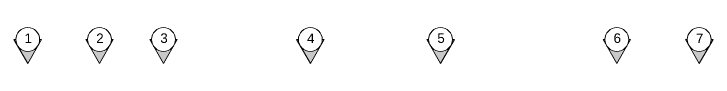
# Model space of a CAD drawing. Header units: millimetres. Extents: x -425671 to 598394, y -194194 to 343585.
# Drawn here: x 43935 to 58603, y 215210 to 215960 of the extents above; entities that cross this region are included whole.
import ezdxf

# ---------------------------------------------------------------- set-up
doc = ezdxf.new("R2010")
doc.units = ezdxf.units.MM
doc.layers.add('C TEXT', color=30, linetype='Continuous', lineweight=13)
doc.styles.get("Standard").update_dxf_attribs({"font": 'arial.ttf'})

# ---------------------------------------------------------------- blocks, each defined once
blk = doc.blocks.new('CC')
at = {"layer": 'C TEXT', "linetype": 'Continuous', "ltscale": 500}
h = blk.add_hatch(color=253, dxfattribs=at)
h.dxf.hatch_style = 1
edge = h.paths.add_edge_path()
edge.add_arc((2471483781, 936793033), 250, 180, 240)
edge.add_line((2471483656, 936792817), (2471483281, 936793033))
edge.add_line((2471483281, 936793033), (2471483656, 936793250))
edge.add_arc((2471483781, 936793033), 250, 120, 180)
h = blk.add_hatch(color=253, dxfattribs=at)
h.dxf.hatch_style = 1
h.paths.add_polyline_path([(2471483781, 936792745), (2471483781, 936792783, -0.131652), (2471483656, 936792817)])
h.paths.add_polyline_path([(2471483781, 936793322), (2471483656, 936793250, -0.131652), (2471483781, 936793283)])
for points in [[(2471483281, 936793033), (2471483781, 936793322)], [(2471483781, 936793283), (2471483781, 936793322)], [(2471483281, 936793033), (2471483781, 936792745)], [(2471483781, 936792745), (2471483781, 936792783)]]:
    blk.add_lwpolyline(points, dxfattribs=at)
blk.add_circle((2471483781, 936793033), 250, dxfattribs=at)

msp = doc.modelspace()

# ---------------------------------------------------------------- block references
at = {"layer": 'C TEXT', "linetype": 'Continuous', "xscale": -1, "rotation": 270}
for p in [(-936748809.439, -2471268070.993), (-936747304.429, -2471268070.993), (-936745959.436, -2471268070.993), (-936742879.424, -2471268070.993), (-936740146.936, -2471268070.993), (-936736449.424, -2471268070.993), (-936734719.432, -2471268070.993)]:
    msp.add_blockref('CC', p, dxfattribs=at)

# ---------------------------------------------------------------- texts
at = {"layer": 'C TEXT', "linetype": 'Continuous', "ltscale": 500, "char_height": 200, "attachment_point": 7}
for s, insert in [('1', (44155.862, 215636.135)), ('2', (45660.872, 215636.135)), ('3', (47005.865, 215636.135)), ('4', (50085.877, 215636.135)), ('5', (52818.365, 215636.135)), ('6', (56515.877, 215636.135)), ('7', (58245.869, 215636.135))]:
    msp.add_mtext_dynamic_manual_height_columns(s, width=187.8802, gutter_width=12.5, heights=[0], dxfattribs=dict(at, insert=insert))

doc.saveas('drawing.dxf')
